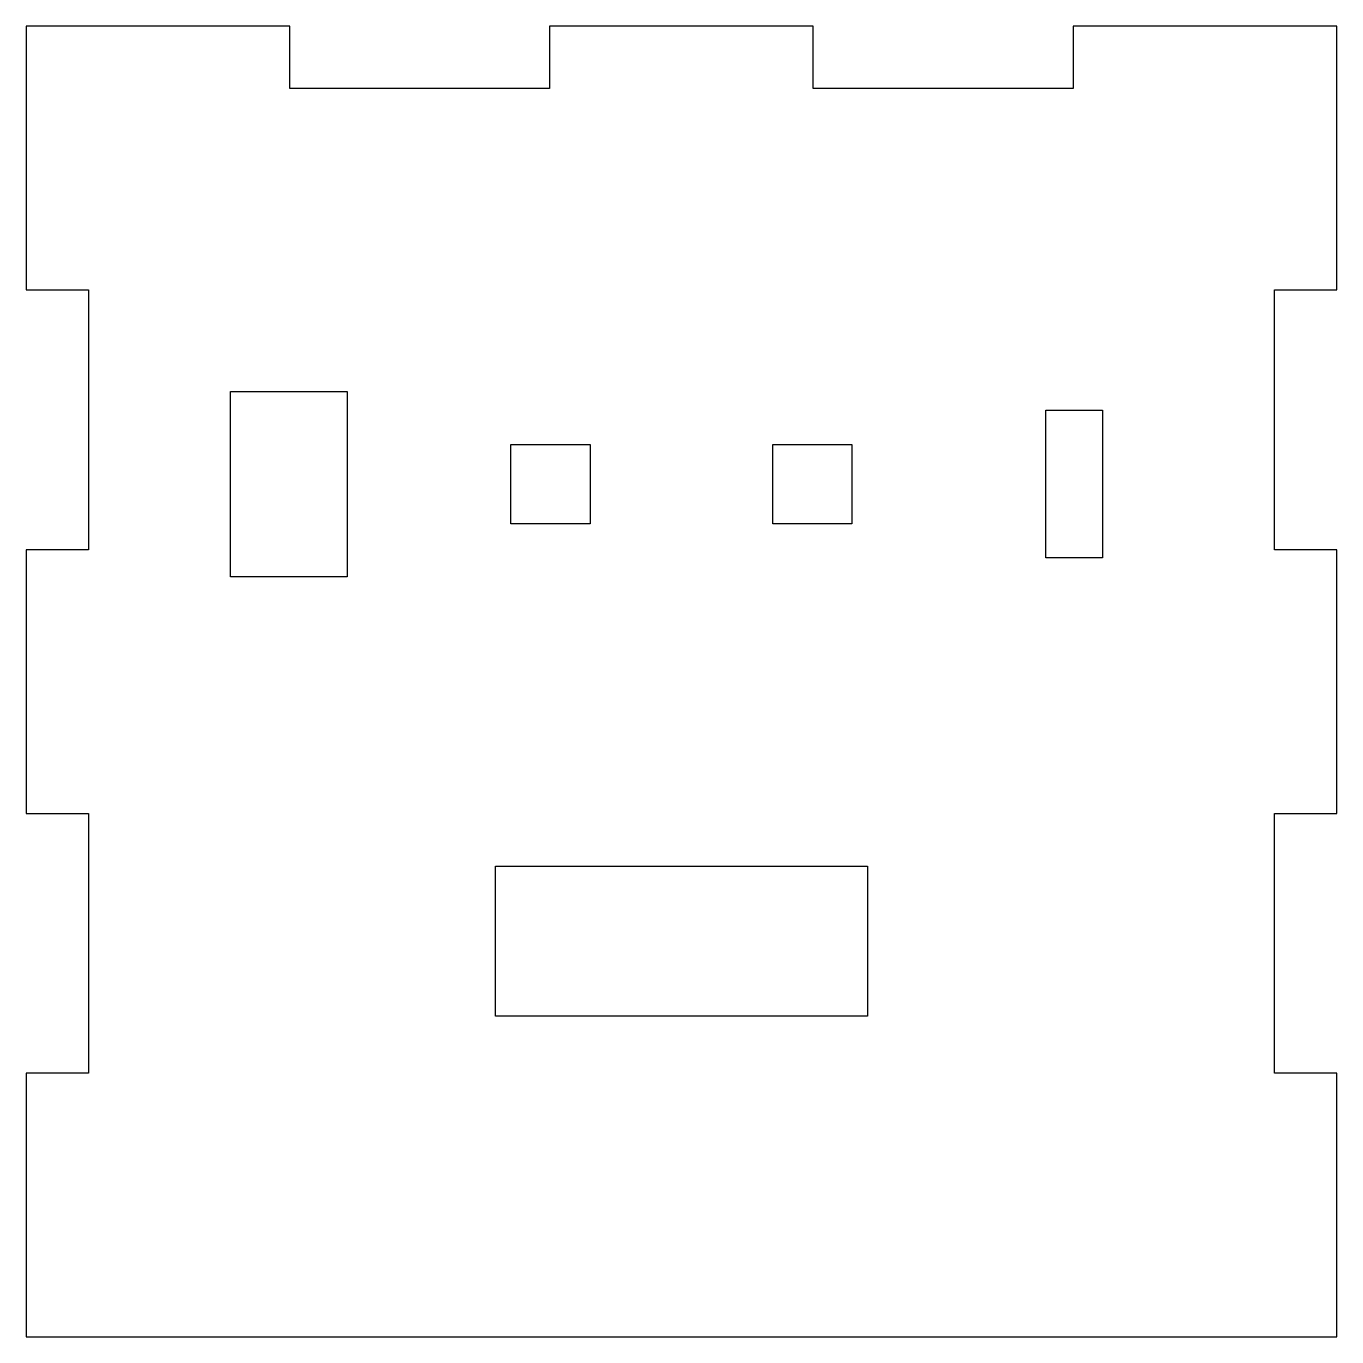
# Model space of a CAD drawing. Header units: millimetres. Extents: x 0 to 105, y -105 to 0.
import ezdxf

# ---------------------------------------------------------------- set-up
doc = ezdxf.new("R2010")
doc.units = ezdxf.units.MM
doc.layers.add('CUTOUTS', color=1, linetype='CONTINUOUS')
doc.layers.add('PERIMETER', color=5, linetype='CONTINUOUS')

msp = doc.modelspace()

# ---------------------------------------------------------------- linework, layer by layer
at = {"layer": 'CUTOUTS'}
for points in [[(25.67, -44.09), (16.32, -44.09), (16.32, -29.24), (25.67, -29.24)], [(86.27, -42.59), (81.73, -42.59), (81.73, -30.74), (86.27, -30.74)], [(38.82, -39.84), (38.82, -33.49), (45.17, -33.49), (45.17, -39.84)], [(66.17, -39.84), (59.83, -39.84), (59.83, -33.49), (66.17, -33.49)], [(67.42, -79.36), (37.57, -79.36), (37.57, -67.31), (67.42, -67.31)]]:
    msp.add_lwpolyline(points, close=True, dxfattribs=at)
at = {"layer": 'PERIMETER'}
msp.add_lwpolyline([(100.08, -41.93), (100.08, -21.08), (105.08, -21.08), (105.08, 0.07), (83.92, 0.07), (83.92, -4.93), (63.07, -4.93), (63.07, 0.07), (41.92, 0.07), (41.92, -4.93), (21.07, -4.93), (21.07, 0.07), (-0.07, 0.07), (-0.07, -21.08), (4.93, -21.08), (4.93, -41.93), (-0.07, -41.93), (-0.07, -63.08), (4.93, -63.08), (4.93, -83.92), (-0.07, -83.92), (-0.07, -105.08), (105.08, -105.08), (105.08, -83.92), (100.08, -83.92), (100.08, -63.08), (105.08, -63.08), (105.08, -41.93)], close=True, dxfattribs=at)

doc.saveas('drawing.dxf')
